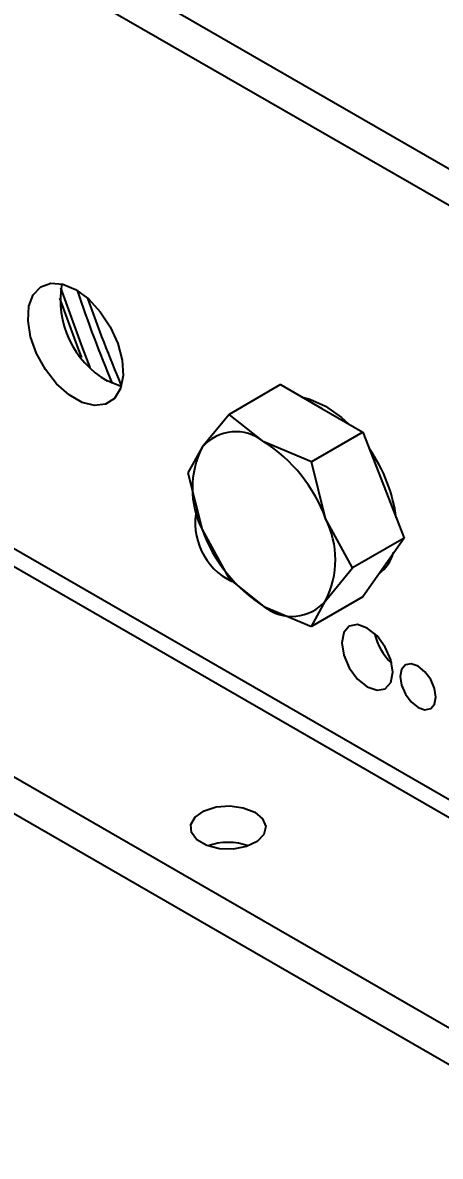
# Model space of a CAD drawing. Header units: inches. Extents: x 0 to 11, y 0 to 8.4.
# Drawn here: x 6.0299 to 6.1268, y 5.3519 to 5.6153 of the extents above; entities that cross this region are included whole.
import ezdxf

# ---------------------------------------------------------------- set-up
doc = ezdxf.new("R2010")
doc.units = ezdxf.units.IN
doc.header["$MEASUREMENT"] = 0
doc.header["$PDSIZE"] = -1
doc.layers.add('OBJ', color=50, linetype='Continuous')
doc.dimstyles.get("Standard").update_dxf_attribs({"dimtxt": 0.18, "dimasz": 0.18, "dimexe": 0.18, "dimexo": 0.0625, "dimgap": 0.09, "dimtad": 0, "dimtih": 1, "dimtoh": 1, "dimdec": 4, "dimzin": 0, "dimdsep": 46, "dimtxsty": 'Standard', "dimcen": 0.09, "dimadec": 0, "dimazin": 0, "dimtfac": 1, "dimtdec": 4, "dimtofl": 0, "dimtmove": 0, "dimatfit": 3, "dimfxl": 1, "dimtolj": 1, "dimtzin": 0, "dimarcsym": 0})

# ---------------------------------------------------------------- blocks, each defined once
blk = doc.blocks.new('*D8')
at = {"layer": 'Defpoints', "color": 0, "transparency": 16777216}
for p in [(5.711596441947764, 7.075144194756552), (5.711596441947764, 4.366810861423873), (9.602395316461589, 4.366810861423874)]:
    blk.add_point(p, dxfattribs=at)
at = {"layer": 'OBJ', "color": 0, "lineweight": -2, "transparency": 16777216}
for p, q in [((5.761596441947764, 7.075144194756552), (9.727395316461589, 7.075144194756553)), ((9.602395316461589, 6.945144194756553), (9.602395316461589, 5.843477528090212)), ((9.602395316461589, 4.496810861423874), (9.602395316461589, 5.598477528090213)), ((5.761596441947764, 4.366810861423873), (9.727395316461589, 4.366810861423874))]:
    blk.add_line(p, q, dxfattribs=at)
at = {"layer": 'OBJ', "color": 0, "transparency": 16777216}
for points in [[(9.580728649794922, 6.945144194756553), (9.624061983128255, 6.945144194756553), (9.602395316461589, 7.075144194756553)], [(9.580728649794922, 4.496810861423874), (9.624061983128255, 4.496810861423874), (9.602395316461589, 4.366810861423874)]]:
    blk.add_solid(points, dxfattribs=at)
at = {"layer": 'OBJ', "color": 0, "transparency": 16777216, "insert": (9.602395316461589, 5.720977528090209), "char_height": 0.125, "attachment_point": 5}
blk.add_mtext('\\A1;32.500000', dxfattribs=at)

msp = doc.modelspace()

# ---------------------------------------------------------------- linework, layer by layer
at = {"color": 7, "linetype": 'Continuous', "lineweight": 25}
for p, q in [((5.805050289265672, 5.76829356582965), (7.675936981155074, 4.688253667897538)), ((5.805050289265672, 5.759787932372507), (7.675936981155074, 4.679748034440395)), ((6.741967781976621, 5.08077719549454), (5.841878767452475, 5.600387523362511)), ((5.840111000499508, 5.597325661193017), (7.685070443745262, 4.53225324531107)), ((7.675936981155076, 4.488541394323814), (5.805050289265675, 5.568581292255926)), ((7.675936981155076, 4.480035760866671), (5.805050289265675, 5.560075658798783)), ((6.089755532568172, 5.531188422100771), (6.077799412119122, 5.52428630068132)), ((6.089755532568172, 5.531188422100771), (6.099315346703201, 5.525669658870798)), ((6.077799412119122, 5.52428630068132), (6.071540596658113, 5.516631594647613)), ((6.085880317860656, 5.517913781808482), (6.077799412119122, 5.52428630068132)), ((6.099315346703201, 5.525669658870798), (6.108875160838229, 5.520150895640824)), ((6.108875160838229, 5.520150895640824), (6.096919040389179, 5.513248774221373)), ((6.108875160838229, 5.520150895640824), (6.113655067905744, 5.507831182020008)), ((6.071540596658113, 5.516631594647613), (6.068239597984093, 5.510684399899637)), ((6.096919040389179, 5.513248774221373), (6.085880317860656, 5.517913781808482)), ((6.100220039063199, 5.500075304957693), (6.096919040389179, 5.513248774221373)), ((6.068239597984093, 5.510684399899637), (6.071540596658113, 5.497510930635956)), ((6.113655067905744, 5.507831182020008), (6.118434974973258, 5.495511468399192)), ((6.106478854524208, 5.488609346979741), (6.100220039063199, 5.500075304957693)), ((6.071540596658113, 5.497510930635956), (6.077799412119122, 5.486044972658005)), ((6.118434974973258, 5.495511468399192), (6.106478854524208, 5.488609346979741)), ((6.118434974973258, 5.495511468399192), (6.113655067905744, 5.488710518008349)), ((6.100220039063199, 5.480954640946034), (6.106478854524208, 5.488609346979741)), ((6.113655067905744, 5.488710518008349), (6.108875160838229, 5.481909567617508)), ((6.077799412119122, 5.486044972658005), (6.085880317860656, 5.479672453785167)), ((6.108875160838229, 5.481909567617508), (6.096919040389179, 5.475007446198057)), ((6.085880317860656, 5.479672453785167), (6.096919040389179, 5.475007446198057)), ((6.096919040389179, 5.475007446198057), (6.100220039063199, 5.480954640946034))]:
    msp.add_line(p, q, dxfattribs=at)
at = {"color": 7, "linetype": 'Continuous', "lineweight": 25, "flags": 128}
for points in [[(6.042177234474596, 5.553313085265644), (6.045158095825023, 5.551119152694487), (6.047917880325623, 5.54814169818131), (6.050251907385159, 5.544601545906409), (6.051987072894089, 5.540761252768892), (6.052994687564471, 5.536905635742598), (6.053200021225731, 5.533320648304093), (6.052587845219553, 5.530272172571464), (6.051203561839799, 5.527986300043952), (6.049149837052065, 5.526632563429751), (6.046578986228696, 5.526311363180604), (6.043681677614399, 5.527046521249597), (6.040672791334793, 5.528783514325877), (6.037775482720496, 5.531393517579189), (6.035204631897127, 5.534682959008209), (6.033150907109394, 5.538407875790337), (6.031766623729638, 5.542292007888204), (6.031154447723462, 5.546047286992832), (6.031359781384721, 5.549395201232292), (6.032367396055102, 5.552087451123129), (6.034102561564032, 5.553924364807165), (6.036436588623568, 5.554769706799776), (6.039196373124168, 5.554560781952552), (6.042177234474596, 5.553313085265644)], [(6.045589151070363, 5.535175680357262), (6.043774140410659, 5.53978378733268), (6.038740441314334, 5.553720498350966)], [(6.038494541301, 5.551252363144237), (6.042719162433448, 5.539694736650501), (6.043561082017426, 5.537533271696237)], [(6.052884997504224, 5.530716674397402), (6.052523791462384, 5.530800613789715), (6.049542930111957, 5.532048310476624)], [(6.094862088594979, 5.52824047005542), (6.096514709909586, 5.527827547250302), (6.100199230179684, 5.526179913940687)], [(6.100199230179684, 5.526179913940687), (6.103883750449781, 5.523573490696587), (6.105536371764388, 5.522078337546398)], [(6.109874935181671, 5.474629805134554), (6.107608676512311, 5.475417536369567), (6.105687435181674, 5.47504423857042), (6.104403702766255, 5.473566742943076), (6.103952915889239, 5.471209984803271), (6.104403702766255, 5.468332759213722), (6.105687435181674, 5.465373097688325), (6.107608676512311, 5.462781581864921), (6.109874935181671, 5.460952746535477), (6.112141193851032, 5.460165015300463), (6.11406243518167, 5.460538313099612), (6.115346167597088, 5.462015808726954), (6.115796954474106, 5.46437256686676), (6.115346167597088, 5.467249792456308), (6.11406243518167, 5.470209453981705), (6.112141193851032, 5.472800969805109), (6.109874935181671, 5.474629805134554)], [(6.121660048201447, 5.465772293722799), (6.120074512751801, 5.466323411657742), (6.11873036070145, 5.466062242488562), (6.11783222701529, 5.465028546853761), (6.117516844405436, 5.463379695543264), (6.11783222701529, 5.461366711222218), (6.11873036070145, 5.459296052505755), (6.120074512751801, 5.45748295841289), (6.121660048201447, 5.456203456083521), (6.123245583651093, 5.455652338148577), (6.124589735701445, 5.455913507317756), (6.125487869387606, 5.456947202952558), (6.125803251997459, 5.458596054263056), (6.125487869387606, 5.460609038584102), (6.124589735701445, 5.462679697300564), (6.123245583651093, 5.464492791393429), (6.121660048201447, 5.465772293722799)], [(6.083768212183371, 5.431832933525624), (6.085585474197259, 5.4303014610731), (6.08632169137751, 5.428494433039206), (6.08587743351441, 5.426655898573006), (6.084312700094089, 5.42503416194183), (6.081838817035448, 5.423848247664074), (6.078789895953818, 5.423258320034326), (6.075577710535925, 5.423344052047884), (6.072636084221791, 5.424093865121262), (6.070362299945254, 5.42540649284404), (6.069063444872333, 5.427104657568737), (6.068914936577832, 5.428959012739427), (6.069936831929833, 5.430719117414971), (6.071991118298534, 5.43214725970586), (6.074800352926648, 5.433050561082101), (6.077985133111139, 5.433307025687466), (6.081115336640617, 5.432882016555881), (6.083768212183371, 5.431832933525624)]]:
    msp.add_lwpolyline(points, dxfattribs=at)
at = {"color": 7, "linetype": 'Continuous', "lineweight": 25}
for centre, radius, start, end in [((6.060497186590196, 5.550940279952292), 0.0218380916213073, 170.3124497230892, 239.8932702658359), ((6.36240099286593, 5.661582081363182), 0.3377716255765678, 198.732190237278, 202.6605334662715), ((6.363208977744032, 5.661833325519669), 0.3368864859775662, 199.157555939261, 202.8678842531903), ((6.079366088370919, 5.509940242826898), 0.01029623764953974, 50.75183192255787, 139.4672041396226), ((6.090662496065819, 5.507071262641785), 0.02137865723145612, 153.4364295104354, 206.5635704895654), ((6.06649731907591, 5.487649637990618), 0.03593910186576531, 20.22711378560698, 57.36202941092094), ((6.080404402920904, 5.495409808569402), 0.03651449190512726, 7.616053577298878, 34.79530616297874), ((6.085137099640292, 5.499117511547624), 0.01521988330371889, 167.2729416614717, 244.079204069659), ((6.081098139655485, 5.490514972951863), 0.02137865723146366, 333.4364295104436, 26.56357048955717), ((6.105263316645384, 5.509936597603016), 0.03593910186574206, 200.2271137855955, 237.362029410935), ((6.106836815328421, 5.494804533642492), 0.009518501522750156, 307.4896063699071, 343.9389861031134), ((6.092394547350394, 5.487645992766751), 0.01029623764954043, 230.7518319225618, 319.4672041396089), ((6.124897554198768, 5.476463649196929), 0.01368724084614715, 193.0620283764976, 226.9325950908163), ((6.07758102784799, 5.41068102887337), 0.01413889598448565, 70.49262568796071, 109.5073743120962)]:
    msp.add_arc(centre, radius, start, end, dxfattribs=at)

# ---------------------------------------------------------------- dimensions: what is measured, and where the dimension line sits
at = {"layer": 'OBJ'}
dim = msp.add_linear_dim(base=(9.602395316461589, 4.366810861423874), p1=(5.711596441947762, 7.075144194756549), p2=(5.711596441947762, 4.366810861423871), angle=90, dimstyle='Standard', override={"dimtxt": 0.125, "dimasz": 0.13, "dimexe": 0.125, "dimexo": 0.05, "dimgap": 0.06, "dimdec": 6, "dimlfac": 12, "dimzin": 1, "dimadec": 2, "dimtdec": 2, "dimtzin": 1}, dxfattribs=at)
dim.commit()
dim.dimension.update_dxf_attribs({"geometry": '*D8', "text_midpoint": (9.602395316461589, 5.720977528090209)})

doc.saveas('drawing.dxf')
